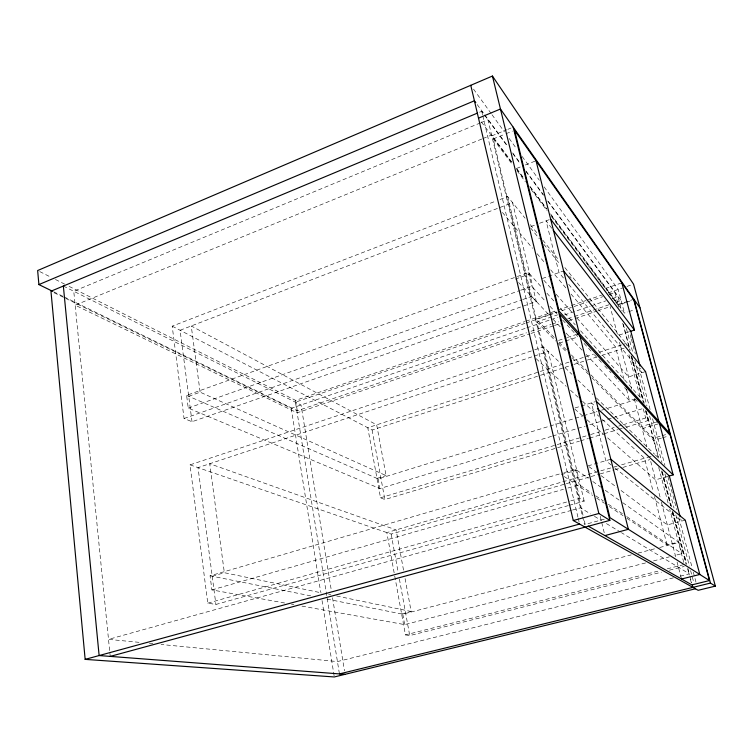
<?xml version="1.0" encoding="UTF-8"?>
<svg xmlns="http://www.w3.org/2000/svg" width="753" height="753" viewBox="0 0 753 753"><rect width="100%" height="100%" fill="white"/><g stroke="black" fill="none" stroke-linecap="round" stroke-linejoin="round"><path stroke-width="0.56" stroke-dasharray="3.77 2.82" d="M479.567 112.225L481.732 111.312L483.803 114.136M480.358 122.918L73.756 291.242L110.211 656.4M481.44 122.466L487.944 119.774L584.526 524.841M481.798 139.032L75.14 305.153L297.162 412.823L529.943 333.814M482.889 138.58L491.587 135.032L511.936 162.243M491.784 135.879L506.76 129.77M507.833 129.337L511.042 128.019M554.217 337.448L536.192 319.074L493.206 138.938L504.962 134.156M506.025 133.723L512.435 131.116M516.69 168.39L520.991 166.695M525.283 165.001L534.95 161.189M192.024 421.727L180.071 330.256L512.567 202.632L536.305 301.548L192.024 421.727L184.061 418.508L172.192 326.162L495.596 201.192M499.983 199.498L507.654 196.533L525.086 218.182M530.865 226.54L535.27 224.893M539.562 223.283L549.549 219.556M551.582 436.335L379.907 488.565L188.25 408.07L186.603 395.363L516.238 276.916M517.349 276.52L528.408 272.548L542.471 288.239M188.702 396.285L200.129 392.181L386.073 475.604L376.698 424.833L191.243 325.964L200.129 392.181M515.381 279.099L529.679 273.97M542.329 278.506L563.62 270.929M188.25 408.07L519.523 290.639M520.634 290.244L531.712 286.319L545.991 301.897M184.061 418.508L521.565 299.958M522.667 299.572L531.524 296.466L536.305 301.548M605.421 288.512L620.726 283.222M69.107 286.366L295.618 400.389L524.756 321.587M525.867 321.211L557.013 310.5M558.133 310.114L570.36 305.906M571.48 305.52L585.938 300.551M587.048 300.174L601.506 295.195M608.179 292.898L622.58 287.947M626.967 286.441L633.555 284.173M536.192 319.074L556.928 311.949M525.057 323.357L295.44 402.177L339.434 673.907M526.168 322.971L548.353 315.356M549.464 314.98L557.229 312.307M561.663 310.791L587.18 302.028M588.281 301.652L602.701 296.701M609.365 294.414L614.909 292.512L618.806 307.252M583.02 515.259L536.88 321.926L557.634 314.82M65.709 298.404L291.223 408.333L525.679 328.223M526.789 327.847L550.142 319.865M551.252 319.488L557.926 317.211M564.599 314.933L590.183 306.189M591.293 305.812L605.751 300.871M612.424 298.593L617.978 296.691L621.601 310.33M64.221 296.946L297.303 410.762L526.563 332.788M531.016 331.273L551.045 324.468M552.156 324.082L558.839 321.813M567.743 318.783L573.306 316.891M574.417 316.514L608.923 304.786M615.596 302.508L621.159 300.616L548.137 201.173M531.063 333.438L553.333 325.88M554.453 325.503L562.246 322.858M568.929 320.59L596.771 311.14M597.891 310.763L610.137 306.603M618.1 304.589L633.904 299.233M625.31 302.678L617.931 305.181L606.118 289.444M626.374 302.32L631.645 300.532M551.488 215.622L624.482 313.107L627.804 311.996M628.906 311.62L634.44 309.765M558.585 340.422L566.218 337.871M567.31 337.504L576.026 334.586M568.374 505.583L215.904 604.461L207.772 603.162L190.01 464.865L533.529 350.23M534.639 349.853L543.562 346.879L560.929 363.661M559.244 343.142L564.703 341.325M565.795 340.958L577.805 336.958M628.877 331.866L617.742 335.527L610.109 306.424M569.004 362.108L367.775 427.742L380.51 497.799L384.839 499.54L579.471 441.154M573.475 360.649L593.599 354.089M599.181 352.263L626.016 343.519L626.609 345.768M172.192 326.162L372.114 430.001L539.364 375.653M540.475 375.295L563.893 367.69M565.004 367.323L572.807 364.791M573.927 364.424L586.192 360.442M587.302 360.075L596.225 357.176M601.798 355.369L626.327 347.397M645.547 371.568L628.576 376.914L576.986 318.048M575.028 407.966L595.19 401.697M376.98 478.409L386.073 475.604M586.107 354.418L629.499 400.643L634.854 398.986M186.603 395.363L378.147 478.917L582.493 416.042M583.613 415.694L597.091 411.552M601.581 410.169L635.268 399.805M552.702 435.996L585.241 426.094M589.731 424.73L599.83 421.661M600.95 421.313L606.56 419.609M607.68 419.27L612.17 417.906M613.29 417.557L643.589 408.342M380.51 497.799L589.486 434.886M590.606 434.547L604.094 430.49M605.214 430.151L614.203 427.45M618.693 426.094L622.063 425.078M623.192 424.739L645.66 417.981L648.098 420.569L623.343 427.996M580.591 440.816L588.47 438.453M589.59 438.114L603.097 434.067M604.217 433.728L617.714 429.681M618.844 429.342L622.213 428.325M655.628 422.32L641.575 426.518L634.167 398.243M658.367 423.845L642.14 428.683L646.902 446.868M590.964 374.909L653.133 438.302L660.899 436.015M662.009 435.695L667.563 434.057M591.914 377.742L653.679 440.383L661.454 438.105M662.565 437.775L668.118 436.147M284.634 603.002L211.904 589.91L210.068 575.81L563.159 472.912M564.279 472.583L575.565 469.298L588.262 478.277M587.952 465.891L610.805 459.236M212.214 576.233L224.356 572.704L321.766 592.931M561.371 474.616L576.751 470.136M617.074 466.126L386.835 532.578L394.572 575.123M621.583 464.827L647.542 457.335M647.778 457.269L651.063 456.318M190.01 464.865L391.155 534.065L565.164 484.01M566.294 483.68L590.023 476.856M591.152 476.527L599.059 474.249M600.188 473.929L613.751 470.023M614.881 469.703L621.658 467.754M622.787 467.425L649.905 459.622M211.904 589.91L563.451 489.309M567.969 488.01L579.273 484.781L591.867 493.224M207.772 603.162L569.569 501.197M570.699 500.877L579.744 498.326L584.196 501.14L569.503 505.263M667.666 476.423L655.543 479.83L607.276 437.531M571.414 510.346L108.517 639.372L141.216 642.544M572.544 510.026L580.469 507.814L590.456 513.875M604.311 519.184L585.203 524.408L584.112 519.834M685.286 520.135L667.346 524.907L620.641 490.194M401.631 613.968L411.157 611.492L405.001 578.172M626.957 518.271L667.092 544.993L678.397 542.056M327.009 599.106L402.789 614.194L631.259 554.876M638.073 553.107L655.129 548.673M659.675 547.497L678.99 542.48L681.936 553.643L673.982 555.676M301.944 606.118L404.681 624.614L645.575 562.943M653.529 560.91L669.436 556.834M394.751 576.139L405.434 634.901L659.27 570.821M667.243 568.807L684.317 564.496L669.728 509.207M405.434 634.901L409.736 635.588L661.445 572.195M669.417 570.181L684.232 566.454M673.398 577.852L337.438 661.576L161.076 644.474M680.232 576.149L689.343 573.88L621.423 532.672M149.395 643.344L152.897 643.683M291.552 604.245L293.868 604.659M210.068 575.81L311.017 595.915M328.647 594.362L330.934 594.832M336.666 596.018L411.157 611.492M54.112 292.748L64.654 297.887M53.67 291.797L63.167 296.428M63.346 286.036L301.031 404.982L331.386 590.738M39.749 271.588L51.279 277.396M55.477 279.504L64.918 284.257M594.446 516.304L601.44 520.549M606.438 523.58L620.425 532.06M564.308 476.574L592.696 495.465M596.611 498.072L604.443 503.286M609.337 506.543L623.042 515.673M595.736 495.822L603.492 501.018M608.33 504.265L622.863 514.007M626.731 516.605L681.936 553.643M592.799 481.496L600.725 487.097M605.252 490.297L619.615 500.463M622.778 502.703L678.99 542.48M588.884 466.587L596.357 472.14M601.026 475.614L616.905 487.417M611.276 465.062L605.817 460.685L591.416 402.874L595.698 406.884M614.919 467.98L681.371 521.18L680.768 518.921M574.812 409.077L582.709 415.995M587.095 419.845L603.765 434.453M536.127 358.682L566.228 386.327M570.529 390.28L578.266 397.386M582.568 401.34L598.908 416.343M602.353 419.506L644.493 458.21L653.002 490.9M565.145 367.746L571.894 374.269M577.805 379.983L592.997 394.676M596.367 397.932L654.602 454.238M655.439 455.057L657.821 457.353M536.88 321.926L555.695 341.015M558.152 343.509L566.388 351.858M572.148 357.703L588.62 374.401M559.121 342.446L566.472 349.938M571.367 354.936L587.698 371.587M518.601 282.526L549.135 315.046M553.154 319.328L561.192 327.884M566.011 333.024L582.088 350.145M549.963 306.226L557.098 314.01M562.651 320.072L577.73 336.516M584.074 343.434L591.218 351.227M594.39 354.691L601.534 362.475M604.706 365.939L608.678 370.269M609.469 371.135L611.06 372.857M614.232 376.321L618.994 381.517M624.548 387.569L626.929 390.167M634.864 398.826L637.236 401.424M546.932 293.218L554.773 301.972M560.26 308.09L575.273 324.854M580.638 330.84L640.878 398.083M543.864 280.267L551.572 289.048M556.185 294.319L572.365 312.777M502.42 212.459L532.578 248.321M537.105 253.695L544.645 262.665M550.678 269.838L566.51 288.663M571.028 294.037L615.512 346.935L624.548 381.62M563.451 277.998L558.971 272.586L546.085 220.845L551.78 228.272M568.675 284.314L641.848 372.735L640.652 368.245M530.517 227.858L539.383 238.805M543.817 244.283L560.081 264.359M569.692 276.219L571.169 278.045M530.244 224.592L537.614 233.741M542.772 240.141L558.98 260.265M564.872 267.588L628.557 346.672L629.16 348.95M493.206 138.938L512.115 164.145M517.019 170.686L525.443 181.906M531.053 189.389L547.186 210.896M551.403 216.506L582.267 257.648M582.973 258.59L585.072 261.395M585.778 262.326L587.886 265.131M588.582 266.073L590.691 268.877M591.387 269.809L593.496 272.614M594.192 273.546L596.301 276.36M596.997 277.292L599.106 280.097M599.812 281.029L601.911 283.834M602.616 284.775L604.715 287.58M516.85 168.813L524.577 179.139M530.187 186.65L547.036 209.174M550.547 213.861L617.94 303.958M481.299 121.873L512.191 163.137M516.398 168.757L524.126 179.073M529.736 186.565L546.574 209.061M484.49 115.077L507.371 146.204M512.925 153.753L520.549 164.135M526.102 171.684L543.45 195.281M547.61 200.947L617.978 296.691M477.195 104.563L484.151 114.032M484.847 114.983L507.098 145.291M512.661 152.868L520.314 163.288M525.876 170.865L543.271 194.538M473.515 89.108L491.342 113.797M492.029 114.738L504.369 131.831M509.169 138.477L516.709 148.925M522.196 156.52L539.336 180.259M544.137 186.904L618.194 289.463L624.482 313.107M630.214 334.69L631.127 338.097M631.428 339.236L635.353 354.004M638.977 367.643L650.15 409.67M652.559 418.762L664.946 465.345M667.958 476.705L676.721 509.649M678.83 517.603L692.12 567.583M693.325 572.129L696.045 582.351M626.421 328.515L633.047 353.515M634.854 360.339L646.912 405.801M649.623 416.023L661.981 462.624M664.993 473.995L674.029 508.087M675.836 514.911L689.4 566.049M690.605 570.595L693.918 583.095M623.305 324.261L630.214 350.352M632.012 357.157L644.239 403.401M646.347 411.345L658.715 458.088M662.264 471.538L671.61 506.854M673.088 512.426L686.614 563.564M687.809 568.073L689.616 574.906M689.908 576.036L691.725 582.878M622.703 323.235L629.856 350.305M631.353 355.953L643.58 402.206M645.97 411.232L653.133 438.302M653.679 440.383L658.451 458.445M662.038 471.99L670.998 505.856M672.485 511.503L686.218 563.432M687.715 569.08L689.202 574.718M690.397 579.236L691.292 582.624M630.967 355.774L643.288 402.375M645.387 410.338L648.098 420.569M661.407 470.917L670.669 505.96M672.165 511.616L686.209 564.75M628.971 354.729L640.596 398.798M643.278 408.954L645.66 417.981M658.715 467.462L668.56 504.774M619.493 342.239L631.795 389.188M650.724 461.457L660.268 497.865M661.388 502.147L675.912 557.587M677.079 562.049L681.521 579.001M626.59 389.452L629.499 400.643M654.47 496.528L667.092 544.993M600.216 516.266L604.923 535.59M584.196 501.14L548.269 351.425L198.02 467.622L215.904 604.461M528.408 272.548L531.712 286.319M575.565 469.298L579.273 484.781M507.654 196.533L531.524 296.466M543.562 346.879L579.744 498.326M481.732 111.312L482.541 114.748M482.814 115.887L577.956 517.207M578.229 518.346L579.311 522.921M403.523 570.125L396.097 529.905L209.729 463.735L224.356 572.704M372.114 430.001L384.839 499.54M391.155 534.065L398.121 572.139M399.391 579.057L409.736 635.588M378.147 478.917L379.907 488.565M402.789 614.194L404.681 624.614M332.525 597.703L344.479 670.848M295.618 400.389L297.303 410.762M291.223 408.333L320.74 592.432M322.039 600.536L334.116 675.799"/><path stroke-width="1.13" d="M470.766 85.305L573.278 520.539L698.153 590.305L715.35 586.116L633.555 284.173L492.434 76.044L37.65 270.534L38.902 284.587L52.616 291.279M38.902 284.587L474.409 100.77L475.802 102.672M477.393 113.129L50.959 291.213L85.155 659.374L334.294 676.956L695.424 588.78M478.503 118.146L500.453 109.016L639.984 307.902M577.118 334.219L579.302 333.494L536.023 160.766M629.988 331.499L634.44 330.03L621.827 282.846M656.701 422L658.866 421.36L645.547 371.568L563.62 270.929M668.768 476.112L673.182 474.879L659.449 423.525M573.278 520.539L598.861 513.499L609.892 520.37L110.211 656.4M85.155 659.374L579.584 524.069M604.923 535.59L628.369 529.303L579.989 336.233M681.521 579.001L699.81 574.464L685.286 520.135L610.805 459.236M709.467 580.563L609.93 517.65L559.818 314.076L670.339 435.498L709.467 580.563L691.894 584.883L588.159 526.083M339.434 673.907L710.474 583.076L715.35 586.116M345.043 674.33L99.123 655.552L63.346 286.036M597.411 408.493L669.332 475.962L680.166 516.662M596.31 401.349L673.182 474.879M553.201 230.126L630.798 331.226L640.05 366.005M550.65 219.142L634.44 330.03M633.904 299.233L710.474 583.076M692.308 585.109L692.911 587.378M513.179 127.153L609.892 520.37M492.434 76.044L598.861 513.499M669.784 433.408L559.112 311.196L514.572 130.25L633.753 299.816L669.784 433.408"/></g></svg>
